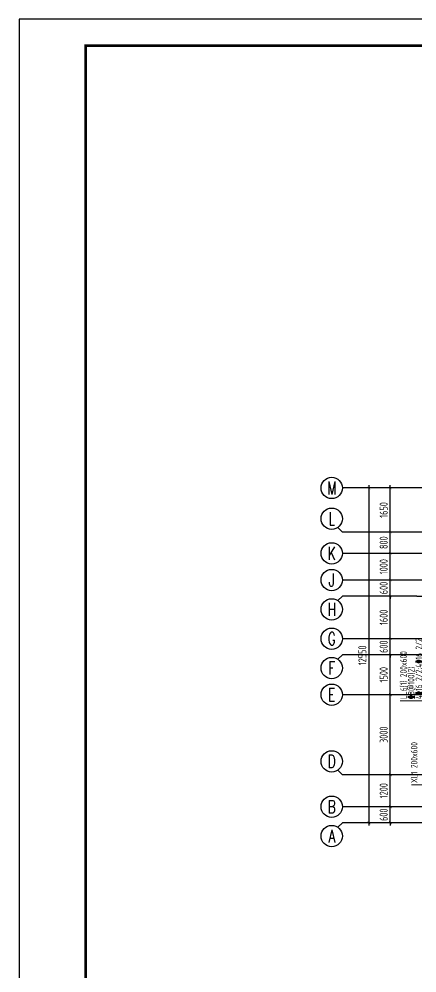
# Model space of a CAD drawing. Extents: x -1307975 to -76406, y -96289 to 379359.
# Drawn here: x -757793 to -742851, y 65433 to 101194 of the extents above; entities that cross this region are included whole.
import ezdxf
from ezdxf.enums import TextEntityAlignment as Align

# ---------------------------------------------------------------- set-up
doc = ezdxf.new("R2010")
doc.units = 0
doc.header["$LTSCALE"] = 1000
doc.linetypes.add('DOTE', pattern=[2.42, 2, -0.2, 0.02, -0.2])
doc.layers.get('0').update_dxf_attribs({"linetype": 'CONTINUOUS'})
doc.layers.get('DEFPOINTS').update_dxf_attribs({"linetype": 'CONTINUOUS'})
for name, color, linetype in [('-TK', 7, 'CONTINUOUS'), ('A-AXIS', 1, 'CONTINUOUS'), ('A-DOTE', 10, 'DOTE'), ('AXIS_NUM', 7, 'CONTINUOUS'), ('S-L梁编号', 6, 'CONTINUOUS'), ('S-L梁配筋', 7, 'CONTINUOUS'), ('S-Y一般标注', 3, 'CONTINUOUS')]:
    doc.layers.add(name, color=color, linetype=linetype)
doc.styles.add('TSSD_Axis', font='complex.shx', dxfattribs={"width": 0.7, "bigfont": 'hztxt.shx'})
doc.styles.add('TSSD_DIMENSION', font='Tssdeng.shx', dxfattribs={"width": 0.7, "bigfont": 'tssdchn.shx'})
doc.styles.add('TSSD_REIN', font='tssdeng.shx', dxfattribs={"width": 0.7, "height": 300, "bigfont": 'tssdchn.shx'})
doc.dimstyles.new('TSSD_100_100', dxfattribs={"dimtxt": 300, "dimasz": 100, "dimexe": 100, "dimexo": 250, "dimgap": 100, "dimtad": 1, "dimdec": 0, "dimzin": 0, "dimdsep": 46, "dimtxsty": 'TSSD_DIMENSION', "dimblk": 'ARCHTICK', "dimcen": 0, "dimdle": 100, "dimclrt": 7, "dimadec": 0, "dimazin": 0, "dimtfac": 1, "dimtdec": 0, "dimtix": 1, "dimtmove": 2, "dimatfit": 3, "dimldrblk": 'ARCHTICK', "dimfxl": 1, "dimtolj": 1, "dimtzin": 0, "dimarcsym": 0})

# ---------------------------------------------------------------- blocks, each defined once
blk = doc.blocks.new('A1')
blk.add_lwpolyline([(0, 59400), (0, 0), (84100, 0), (84100, 59400)], close=True)
at = {"const_width": 100}
blk.add_lwpolyline([(2500, 58400), (2500, 1000), (83100, 1000), (83100, 58400)], close=True, dxfattribs=at)
blk = doc.blocks.new('ts_axno')
at = {"color": 0, "linetype": 'ByBlock', "lineweight": -2}
blk.add_circle((0, 0), 0.5, dxfattribs=at)
at = {"color": 0, "linetype": 'ByBlock', "lineweight": -2, "style": 'TSSD_Axis', "width": 0.7}
blk.add_attdef('A', text='', height=0.6, dxfattribs=at).set_placement((0, 0), align=Align.MIDDLE_CENTER)
blk = doc.blocks.new('_ArchTick')
at = {"color": 0, "linetype": 'ByBlock', "const_width": 0.15}
blk.add_lwpolyline([(-0.5, -0.5), (0.5, 0.5)], dxfattribs=at)
blk = doc.blocks.new('*D287')
at = {"layer": 'DEFPOINTS', "color": 0, "transparency": 16777216}
for p in [(2600, 5200), (3600, 5200), (3600, 4600)]:
    blk.add_point(p, dxfattribs=at)
at = {"layer": 'S-Y一般标注', "color": 0, "lineweight": -2, "transparency": 16777216}
for p, q in [((3350, 5200), (2500, 5200)), ((2600, 5200), (2600, 5300)), ((2600, 4600), (2600, 5200)), ((3350, 4600), (2500, 4600)), ((2600, 4600), (2600, 4500))]:
    blk.add_line(p, q, dxfattribs=at)
at = {"layer": 'S-Y一般标注', "color": 0, "lineweight": -2, "transparency": 16777216, "xscale": 100, "yscale": 100, "zscale": 100}
for p, rotation in [((2600, 5200), 270), ((2600, 4600), 90)]:
    blk.add_blockref('_ArchTick', p, dxfattribs=dict(at, rotation=rotation))
at = {"layer": 'S-Y一般标注', "color": 7, "transparency": 16777216, "insert": (2350, 4900), "char_height": 300, "attachment_point": 5, "rotation": 90, "style": 'TSSD_DIMENSION'}
blk.add_mtext('\\A1;600', dxfattribs=at)
blk = doc.blocks.new('*D288')
at = {"layer": 'DEFPOINTS', "color": 0, "transparency": 16777216}
for p in [(2600, 10900), (3600, 10900), (3600, 9400)]:
    blk.add_point(p, dxfattribs=at)
at = {"layer": 'S-Y一般标注', "color": 0, "lineweight": -2, "transparency": 16777216}
for p, q in [((3350, 10900), (2500, 10900)), ((2600, 9300), (2600, 11000)), ((3350, 9400), (2500, 9400))]:
    blk.add_line(p, q, dxfattribs=at)
at = {"layer": 'S-Y一般标注', "color": 0, "lineweight": -2, "transparency": 16777216, "xscale": 100, "yscale": 100, "zscale": 100}
for p, rotation in [((2600, 10900), 90), ((2600, 9400), 270)]:
    blk.add_blockref('_ArchTick', p, dxfattribs=dict(at, rotation=rotation))
at = {"layer": 'S-Y一般标注', "color": 7, "transparency": 16777216, "insert": (2350, 10150), "char_height": 300, "attachment_point": 5, "rotation": 90, "style": 'TSSD_DIMENSION'}
blk.add_mtext('\\A1;1500', dxfattribs=at)
blk = doc.blocks.new('*D289')
at = {"layer": 'DEFPOINTS', "color": 0, "transparency": 16777216}
for p in [(2600, 11500), (3600, 11500), (3600, 10900)]:
    blk.add_point(p, dxfattribs=at)
at = {"layer": 'S-Y一般标注', "color": 0, "lineweight": -2, "transparency": 16777216}
for p, q in [((3350, 11500), (2500, 11500)), ((2600, 11500), (2600, 11600)), ((2600, 10900), (2600, 11500)), ((3350, 10900), (2500, 10900)), ((2600, 10900), (2600, 10800))]:
    blk.add_line(p, q, dxfattribs=at)
at = {"layer": 'S-Y一般标注', "color": 0, "lineweight": -2, "transparency": 16777216, "xscale": 100, "yscale": 100, "zscale": 100}
for p, rotation in [((2600, 11500), 270), ((2600, 10900), 90)]:
    blk.add_blockref('_ArchTick', p, dxfattribs=dict(at, rotation=rotation))
at = {"layer": 'S-Y一般标注', "color": 7, "transparency": 16777216, "insert": (2350, 11200), "char_height": 300, "attachment_point": 5, "rotation": 90, "style": 'TSSD_DIMENSION'}
blk.add_mtext('\\A1;600', dxfattribs=at)
blk = doc.blocks.new('*D290')
at = {"layer": 'DEFPOINTS', "color": 0, "transparency": 16777216}
for p in [(2600, 13100), (3600, 13100), (3600, 11500)]:
    blk.add_point(p, dxfattribs=at)
at = {"layer": 'S-Y一般标注', "color": 0, "lineweight": -2, "transparency": 16777216}
for p, q in [((3350, 13100), (2500, 13100)), ((2600, 11400), (2600, 13200)), ((3350, 11500), (2500, 11500))]:
    blk.add_line(p, q, dxfattribs=at)
at = {"layer": 'S-Y一般标注', "color": 0, "lineweight": -2, "transparency": 16777216, "xscale": 100, "yscale": 100, "zscale": 100}
for p, rotation in [((2600, 13100), 90), ((2600, 11500), 270)]:
    blk.add_blockref('_ArchTick', p, dxfattribs=dict(at, rotation=rotation))
at = {"layer": 'S-Y一般标注', "color": 7, "transparency": 16777216, "insert": (2350, 12300), "char_height": 300, "attachment_point": 5, "rotation": 90, "style": 'TSSD_DIMENSION'}
blk.add_mtext('\\A1;1600', dxfattribs=at)
blk = doc.blocks.new('*D291')
at = {"layer": 'DEFPOINTS', "color": 0, "transparency": 16777216}
for p in [(2600, 13700), (3600, 13700), (3600, 13100)]:
    blk.add_point(p, dxfattribs=at)
at = {"layer": 'S-Y一般标注', "color": 0, "lineweight": -2, "transparency": 16777216}
for p, q in [((3350, 13700), (2500, 13700)), ((2600, 13700), (2600, 13800)), ((2600, 13100), (2600, 13700)), ((3350, 13100), (2500, 13100)), ((2600, 13100), (2600, 13000))]:
    blk.add_line(p, q, dxfattribs=at)
at = {"layer": 'S-Y一般标注', "color": 0, "lineweight": -2, "transparency": 16777216, "xscale": 100, "yscale": 100, "zscale": 100}
for p, rotation in [((2600, 13700), 270), ((2600, 13100), 90)]:
    blk.add_blockref('_ArchTick', p, dxfattribs=dict(at, rotation=rotation))
at = {"layer": 'S-Y一般标注', "color": 7, "transparency": 16777216, "insert": (2350, 13400), "char_height": 300, "attachment_point": 5, "rotation": 90, "style": 'TSSD_DIMENSION'}
blk.add_mtext('\\A1;600', dxfattribs=at)
blk = doc.blocks.new('*D292')
at = {"layer": 'DEFPOINTS', "color": 0, "transparency": 16777216}
for p in [(2600, 14700), (3600, 14700), (3600, 13700)]:
    blk.add_point(p, dxfattribs=at)
at = {"layer": 'S-Y一般标注', "color": 0, "lineweight": -2, "transparency": 16777216}
for p, q in [((3350, 14700), (2500, 14700)), ((2600, 13600), (2600, 14800)), ((3350, 13700), (2500, 13700))]:
    blk.add_line(p, q, dxfattribs=at)
at = {"layer": 'S-Y一般标注', "color": 0, "lineweight": -2, "transparency": 16777216, "xscale": 100, "yscale": 100, "zscale": 100}
for p, rotation in [((2600, 14700), 90), ((2600, 13700), 270)]:
    blk.add_blockref('_ArchTick', p, dxfattribs=dict(at, rotation=rotation))
at = {"layer": 'S-Y一般标注', "color": 7, "transparency": 16777216, "insert": (2350, 14200), "char_height": 300, "attachment_point": 5, "rotation": 90, "style": 'TSSD_DIMENSION'}
blk.add_mtext('\\A1;1000', dxfattribs=at)
blk = doc.blocks.new('*D293')
at = {"layer": 'DEFPOINTS', "color": 0, "transparency": 16777216}
for p in [(1800, 17150), (3600, 17150), (3600, 4600)]:
    blk.add_point(p, dxfattribs=at)
at = {"layer": 'S-Y一般标注', "color": 0, "lineweight": -2, "transparency": 16777216}
for p, q in [((1800, 4500), (1800, 17250)), ((3350, 17150), (1700, 17150)), ((3350, 4600), (1700, 4600))]:
    blk.add_line(p, q, dxfattribs=at)
at = {"layer": 'S-Y一般标注', "color": 0, "lineweight": -2, "transparency": 16777216, "xscale": 100, "yscale": 100, "zscale": 100}
for p, rotation in [((1800, 17150), 90), ((1800, 4600), 270)]:
    blk.add_blockref('_ArchTick', p, dxfattribs=dict(at, rotation=rotation))
at = {"layer": 'S-Y一般标注', "color": 7, "transparency": 16777216, "insert": (1550, 10875), "char_height": 300, "attachment_point": 5, "rotation": 90, "style": 'TSSD_DIMENSION'}
blk.add_mtext('\\A1;12550', dxfattribs=at)
blk = doc.blocks.new('*D294')
at = {"layer": 'DEFPOINTS', "color": 0, "transparency": 16777216}
for p in [(2600, 15500), (3600, 15500), (3600, 14700)]:
    blk.add_point(p, dxfattribs=at)
at = {"layer": 'S-Y一般标注', "color": 0, "lineweight": -2, "transparency": 16777216}
for p, q in [((3350, 15500), (2500, 15500)), ((2600, 14600), (2600, 15600)), ((3350, 14700), (2500, 14700))]:
    blk.add_line(p, q, dxfattribs=at)
at = {"layer": 'S-Y一般标注', "color": 0, "lineweight": -2, "transparency": 16777216, "xscale": 100, "yscale": 100, "zscale": 100}
for p, rotation in [((2600, 15500), 90), ((2600, 14700), 270)]:
    blk.add_blockref('_ArchTick', p, dxfattribs=dict(at, rotation=rotation))
at = {"layer": 'S-Y一般标注', "color": 7, "transparency": 16777216, "insert": (2350, 15100), "char_height": 300, "attachment_point": 5, "rotation": 90, "style": 'TSSD_DIMENSION'}
blk.add_mtext('\\A1;800', dxfattribs=at)
blk = doc.blocks.new('*D295')
at = {"layer": 'DEFPOINTS', "color": 0, "transparency": 16777216}
for p in [(2600, 6400), (3600, 6400), (3600, 5200)]:
    blk.add_point(p, dxfattribs=at)
at = {"layer": 'S-Y一般标注', "color": 0, "lineweight": -2, "transparency": 16777216}
for p, q in [((2600, 5100), (2600, 6500)), ((3350, 6400), (2500, 6400)), ((3350, 5200), (2500, 5200))]:
    blk.add_line(p, q, dxfattribs=at)
at = {"layer": 'S-Y一般标注', "color": 0, "lineweight": -2, "transparency": 16777216, "xscale": 100, "yscale": 100, "zscale": 100}
for p, rotation in [((2600, 6400), 90), ((2600, 5200), 270)]:
    blk.add_blockref('_ArchTick', p, dxfattribs=dict(at, rotation=rotation))
at = {"layer": 'S-Y一般标注', "color": 7, "transparency": 16777216, "insert": (2350, 5800), "char_height": 300, "attachment_point": 5, "rotation": 90, "style": 'TSSD_DIMENSION'}
blk.add_mtext('\\A1;1200', dxfattribs=at)
blk = doc.blocks.new('*D296')
at = {"layer": 'DEFPOINTS', "color": 0, "transparency": 16777216}
for p in [(2600, 9400), (3600, 9400), (3600, 6400)]:
    blk.add_point(p, dxfattribs=at)
at = {"layer": 'S-Y一般标注', "color": 0, "lineweight": -2, "transparency": 16777216}
for p, q in [((3350, 9400), (2500, 9400)), ((2600, 6300), (2600, 9500)), ((3350, 6400), (2500, 6400))]:
    blk.add_line(p, q, dxfattribs=at)
at = {"layer": 'S-Y一般标注', "color": 0, "lineweight": -2, "transparency": 16777216, "xscale": 100, "yscale": 100, "zscale": 100}
for p, rotation in [((2600, 9400), 90), ((2600, 6400), 270)]:
    blk.add_blockref('_ArchTick', p, dxfattribs=dict(at, rotation=rotation))
at = {"layer": 'S-Y一般标注', "color": 7, "transparency": 16777216, "insert": (2350, 7900), "char_height": 300, "attachment_point": 5, "rotation": 90, "style": 'TSSD_DIMENSION'}
blk.add_mtext('\\A1;3000', dxfattribs=at)
blk = doc.blocks.new('*D325')
at = {"layer": 'DEFPOINTS', "color": 0, "transparency": 16777216}
for p in [(2600, 17150), (3600, 17150), (3600, 15500)]:
    blk.add_point(p, dxfattribs=at)
at = {"layer": 'S-Y一般标注', "color": 0, "lineweight": -2, "transparency": 16777216}
for p, q in [((2600, 15400), (2600, 17250)), ((3350, 17150), (2500, 17150)), ((3350, 15500), (2500, 15500))]:
    blk.add_line(p, q, dxfattribs=at)
at = {"layer": 'S-Y一般标注', "color": 0, "lineweight": -2, "transparency": 16777216, "xscale": 100, "yscale": 100, "zscale": 100}
for p, rotation in [((2600, 17150), 90), ((2600, 15500), 270)]:
    blk.add_blockref('_ArchTick', p, dxfattribs=dict(at, rotation=rotation))
at = {"layer": 'S-Y一般标注', "color": 7, "transparency": 16777216, "insert": (2350, 16325), "char_height": 300, "attachment_point": 5, "rotation": 90, "style": 'TSSD_DIMENSION'}
blk.add_mtext('\\A1;1650', dxfattribs=at)
blk = doc.blocks.new('20210726.16395156')
at = {"layer": 'A-AXIS'}
for p, q in [((3600, 17150), (800, 17150)), ((800, 15500), (628.4, 15671.7)), ((3600, 15500), (800, 15500)), ((3600, 14700), (800, 14700)), ((3600, 13700), (800, 13700)), ((800, 13100.3), (628.4, 12928.7)), ((3600, 13100.3), (800, 13100.3)), ((3600, 11500), (800, 11500)), ((800, 10900), (628.4, 10728.4)), ((3600, 10900), (800, 10900)), ((3600, 9400), (800, 9400)), ((800, 6400), (628.4, 6571.7)), ((3600, 6400), (800, 6400)), ((3600, 5200), (800, 5200)), ((800, 4600), (628.4, 4428.4)), ((3600, 4600), (800, 4600))]:
    blk.add_line(p, q, dxfattribs=at)
at = {"layer": 'A-DOTE'}
for p, q in [((55600, 17150), (3600, 17150)), ((55600, 15500), (3600, 15500)), ((55600, 14700), (3600, 14700)), ((55600, 13700), (3600, 13700)), ((3600, 13100.3), (55600, 13100.3)), ((55600, 11500), (3600, 11500)), ((55600, 10900), (3600, 10900)), ((55600, 9400), (3600, 9400)), ((55600, 6400), (3600, 6400)), ((55600, 5200), (3600, 5200)), ((55600, 4600), (3600, 4600))]:
    blk.add_line(p, q, dxfattribs=at)
at = {"layer": 'A-AXIS'}
ref = blk.add_blockref('ts_axno', (400, 17150), dxfattribs=dict(at, xscale=800, yscale=800, zscale=800))
ref.add_attrib('G', 'M', dxfattribs={"layer": 'AXIS_NUM', "height": 480, "style": 'TSSD_Axis', "width": 0.7}).set_placement((400, 17150), align=Align.MIDDLE_CENTER)
ref = blk.add_blockref('ts_axno', (400, 16000), dxfattribs=dict(at, xscale=800, yscale=800, zscale=800))
ref.add_attrib('G', 'L', dxfattribs={"layer": 'AXIS_NUM', "height": 480, "style": 'TSSD_Axis', "width": 0.7}).set_placement((400, 16000), align=Align.MIDDLE_CENTER)
ref = blk.add_blockref('ts_axno', (400, 14700), dxfattribs=dict(at, xscale=800, yscale=800, zscale=800))
ref.add_attrib('G', 'K', dxfattribs={"layer": 'AXIS_NUM', "height": 480, "style": 'TSSD_Axis', "width": 0.7}).set_placement((400, 14700), align=Align.MIDDLE_CENTER)
ref = blk.add_blockref('ts_axno', (400, 13700), dxfattribs=dict(at, xscale=800, yscale=800, zscale=800))
ref.add_attrib('G', 'J', dxfattribs={"layer": 'AXIS_NUM', "height": 480, "style": 'TSSD_Axis', "width": 0.7}).set_placement((400, 13700), align=Align.MIDDLE_CENTER)
ref = blk.add_blockref('ts_axno', (400, 12600.3), dxfattribs=dict(at, xscale=800, yscale=800, zscale=800))
ref.add_attrib('C', 'H', dxfattribs={"layer": 'AXIS_NUM', "height": 480, "style": 'TSSD_Axis', "width": 0.7}).set_placement((400, 12600.3), align=Align.MIDDLE_CENTER)
ref = blk.add_blockref('ts_axno', (400, 11500), dxfattribs=dict(at, xscale=800, yscale=800, zscale=800))
ref.add_attrib('D', 'G', dxfattribs={"layer": 'AXIS_NUM', "height": 480, "style": 'TSSD_Axis', "width": 0.7}).set_placement((400, 11500), align=Align.MIDDLE_CENTER)
ref = blk.add_blockref('ts_axno', (400, 10400), dxfattribs=dict(at, xscale=800, yscale=800, zscale=800))
ref.add_attrib('C', 'F', dxfattribs={"layer": 'AXIS_NUM', "height": 480, "style": 'TSSD_Axis', "width": 0.7}).set_placement((400, 10400), align=Align.MIDDLE_CENTER)
ref = blk.add_blockref('ts_axno', (400, 9400), dxfattribs=dict(at, xscale=800, yscale=800, zscale=800))
ref.add_attrib('B', 'E', dxfattribs={"layer": 'AXIS_NUM', "height": 480, "style": 'TSSD_Axis', "width": 0.7}).set_placement((400, 9400), align=Align.MIDDLE_CENTER)
ref = blk.add_blockref('ts_axno', (400, 6900), dxfattribs=dict(at, xscale=800, yscale=800, zscale=800, rotation=180))
ref.add_attrib('C', 'D', dxfattribs={"layer": 'AXIS_NUM', "height": 480, "style": 'TSSD_Axis', "width": 0.7}).set_placement((400, 6900), align=Align.MIDDLE_CENTER)
ref = blk.add_blockref('ts_axno', (400, 5200), dxfattribs=dict(at, xscale=800, yscale=800, zscale=800))
ref.add_attrib('A', 'B', dxfattribs={"layer": 'AXIS_NUM', "height": 480, "style": 'TSSD_Axis', "width": 0.7}).set_placement((400, 5200), align=Align.MIDDLE_CENTER)
ref = blk.add_blockref('ts_axno', (400, 4100), dxfattribs=dict(at, xscale=800, yscale=800, zscale=800))
ref.add_attrib('F', 'A', dxfattribs={"layer": 'AXIS_NUM', "height": 480, "style": 'TSSD_Axis', "width": 0.7}).set_placement((400, 4100), align=Align.MIDDLE_CENTER)
at = {"layer": 'S-Y一般标注'}
for base, p1, p2, picture, middle in [((1800, 17150), (3600, 4600), (3600, 17150), '*D293', (1550, 10875)), ((2600, 17150), (3600, 15500), (3600, 17150), '*D325', (2350, 16325)), ((2600, 15500), (3600, 14700), (3600, 15500), '*D294', (2350, 15100)), ((2600, 14700), (3600, 13700), (3600, 14700), '*D292', (2350, 14200)), ((2600, 13700), (3600, 13100.3), (3600, 13700), '*D291', (2350, 13400.2)), ((2600, 13100.3), (3600, 11500), (3600, 13100.3), '*D290', (2350, 12300.2)), ((2600, 11500), (3600, 10900), (3600, 11500), '*D289', (2350, 11200)), ((2600, 10900), (3600, 9400), (3600, 10900), '*D288', (2350, 10150)), ((2600, 9400), (3600, 6400), (3600, 9400), '*D296', (2350, 7900)), ((2600, 6400), (3600, 5200), (3600, 6400), '*D295', (2350, 5800)), ((2600, 5200), (3600, 4600), (3600, 5200), '*D287', (2350, 4900))]:
    dim = blk.add_linear_dim(base=base, p1=p1, p2=p2, angle=90, dimstyle='TSSD_100_100', dxfattribs=at)
    dim.commit()
    dim.dimension.update_dxf_attribs({"geometry": picture, "text_midpoint": middle})

msp = doc.modelspace()

# ---------------------------------------------------------------- linework, layer by layer
at = {"layer": 'S-L梁编号', "lineweight": 18}
for p, q in [((-741850.84, 75637.77), (-743480.06, 75637.77)), ((-741850.84, 72489.59), (-743051.94, 72489.59))]:
    msp.add_line(p, q, dxfattribs=at)

# ---------------------------------------------------------------- block references
at = {"layer": '-TK'}
msp.add_blockref('A1', (-757793.14, 41794.1), dxfattribs=at)
at = {"layer": 'A-DOTE'}
msp.add_blockref('20210726.16395156', (-746450.85, 66463.85), dxfattribs=at)

# ---------------------------------------------------------------- texts
at = {"layer": 'S-L梁编号', "color": 6, "style": 'TSSD_REIN', "width": 0.7}
for s, p in [('LL6(1) 200x600', (-743230.06, 75700.27)), ('XL1 200x600', (-742830.78, 72552.09))]:
    msp.add_text(s, height=250, rotation=90, dxfattribs=at).set_placement(p)
at = {"layer": 'S-L梁配筋', "color": 1, "style": 'TSSD_REIN', "width": 0.7}
for s, p in [('4%%13216 2/2;4%%13216 2/2', (-742655.06, 75700.27)), ('%%1328@100(2)', (-742942.56, 75700.27))]:
    msp.add_text(s, height=250, rotation=90, dxfattribs=at).set_placement(p)

doc.saveas('drawing.dxf')
